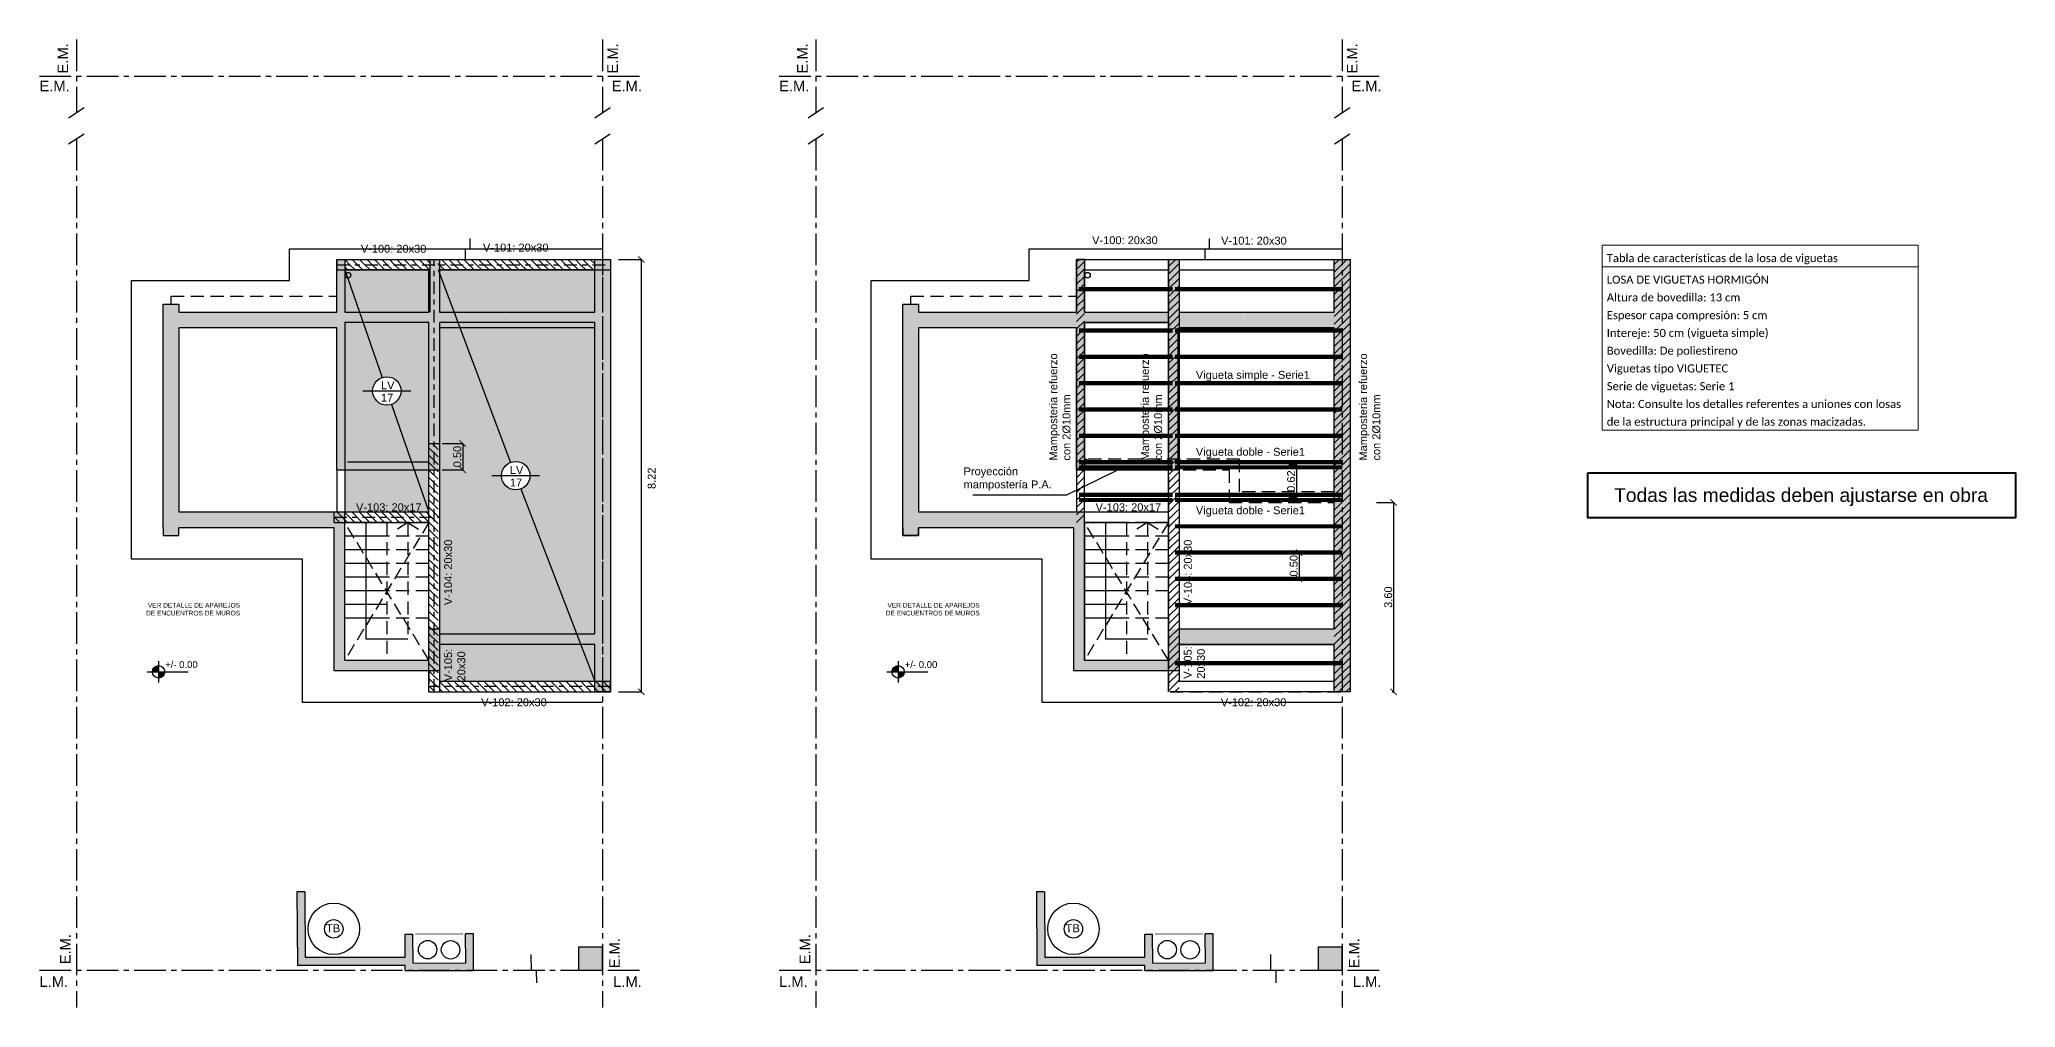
# Model space of a CAD drawing. Header units: millimetres. Extents: x 141 to 456, y -20 to 129.
# Drawn here: x 375 to 412.55, y 8.17 to 26.57 of the extents above; entities that cross this region are included whole.
import ezdxf
from ezdxf.enums import TextEntityAlignment as Align

# ---------------------------------------------------------------- set-up
doc = ezdxf.new("R2010")
doc.units = ezdxf.units.MM
doc.header["$LTSCALE"] = 0.1
doc.header["$MEASUREMENT"] = 0
doc.header["$PDMODE"] = 3
doc.header["$PDSIZE"] = 0.1
for name, pattern in [('ACAD_ISO02W100', [15, 12, -3]), ('ACAD_ISO04W100', [30, 24, -3, 0, -3]), ('ACAD_ISO10W100', [18, 12, -3, 0, -3]), ('DASHED2', [0.375, 0.25, -0.125]), ('RAYITAS', [0.375, 0.25, -0.125]), ('TRAZOS2', [0.375, 0.25, -0.125])]:
    doc.linetypes.add(name, pattern=pattern)
doc.layers.get('DEFPOINTS').update_dxf_attribs({"color": 1})
for name, color, linetype, lineweight in [('17.Sombras', 8, 'Continuous', 5), ('SOMBRA', 1, 'Continuous', 0), ('TAB_CAR_LOSA', 2, 'Continuous', 0)]:
    doc.layers.add(name, color=color, linetype=linetype, lineweight=lineweight)
for name, color, linetype in [('CONTORNO VIGA', 4, 'Continuous'), ('Cotas', 1, 'Continuous'), ('Cubierta', 7, 'Continuous'), ('EJE VIGA', 3, 'ACAD_ISO10W100'), ('EJES', 6, 'Continuous'), ('ELMER', 2, 'Continuous'), ('Equipamiento', 7, 'Continuous'), ('LOSA', 2, 'Continuous'), ('MURO', 2, 'Continuous'), ('Muros', 7, 'Continuous'), ('muros-pta', 4, 'Continuous'), ('Textos', 7, 'Continuous')]:
    doc.layers.add(name, color=color, linetype=linetype)
doc.styles.add('ARIAL', font='arial.ttf', dxfattribs={"height": 0.18})
doc.styles.add('Arial20', font='arial.ttf', dxfattribs={"height": 0.2})
doc.styles.add('CYPETXT', font='calibri.ttf', dxfattribs={"height": 0.2})
doc.styles.add('Diego', font='arial.ttf')
doc.styles.get("Standard").update_dxf_attribs({"font": 'arial.ttf'})
doc.dimstyles.new('COTA-1-100', dxfattribs={"dimtxt": 0.2, "dimasz": 0.12, "dimexe": 0.012, "dimexo": 0.15, "dimgap": 0.025, "dimtad": 1, "dimzin": 0, "dimdsep": 46, "dimtxsty": 'Arial20', "dimblk1": 'ARCHTICK', "dimblk2": 'ARCHTICK', "dimsah": 1, "dimcen": 0.09, "dimclrd": 256, "dimclre": 256, "dimclrt": 256, "dimazin": 0, "dimtfac": 1, "dimtofl": 0, "dimtmove": 2, "dimatfit": 3, "dimldrblk": 'ARCHTICK', "dimfxl": 1, "dimtolj": 1, "dimtzin": 0, "dimarcsym": 0})

# ---------------------------------------------------------------- blocks, each defined once
blk = doc.blocks.new('_ARCHTICK')
at = {"color": 0, "linetype": 'ByBlock', "const_width": 0.15}
blk.add_lwpolyline([(-0.5, -0.5), (0.5, 0.5)], dxfattribs=at)
blk = doc.blocks.new('*D178')
at = {"layer": 'Cotas', "lineweight": -2, "transparency": 16777216}
for p, q in [((386.001, 22.392), (386.449, 22.392)), ((386.437, 22.392), (386.437, 14.172)), ((386.001, 14.172), (386.449, 14.172))]:
    blk.add_line(p, q, dxfattribs=at)
at = {"layer": 'DEFPOINTS', "color": 0, "transparency": 16777216}
for p in [(385.851, 22.392), (385.851, 14.172), (386.437, 14.172)]:
    blk.add_point(p, dxfattribs=at)
at = {"layer": 'Cotas', "lineweight": -2, "transparency": 16777216, "xscale": 0.12, "yscale": 0.12, "zscale": 0.12}
for p, rotation in [((386.437, 22.392), 90), ((386.437, 14.172), 270)]:
    blk.add_blockref('_ARCHTICK', p, dxfattribs=dict(at, rotation=rotation))
at = {"layer": 'Cotas', "color": 2, "transparency": 16777216, "insert": (386.635, 18.232), "char_height": 0.15, "attachment_point": 5, "rotation": 90}
blk.add_mtext('\\A1;8.22', dxfattribs=at)
blk = doc.blocks.new('*D179')
at = {"layer": 'Cotas', "lineweight": -2, "transparency": 16777216}
for p, q in [((398.852, 16.819), (398.925, 16.819)), ((398.937, 16.819), (398.937, 16.319)), ((398.852, 16.319), (398.925, 16.319))]:
    blk.add_line(p, q, dxfattribs=at)
at = {"layer": 'DEFPOINTS', "color": 0, "transparency": 16777216}
for p in [(399.002, 16.819), (398.937, 16.319), (399.002, 16.319)]:
    blk.add_point(p, dxfattribs=at)
at = {"layer": 'Cotas', "lineweight": -2, "transparency": 16777216, "xscale": 0.12, "yscale": 0.12, "zscale": 0.12}
for p, rotation in [((398.937, 16.819), 90), ((398.937, 16.319), 270)]:
    blk.add_blockref('_ARCHTICK', p, dxfattribs=dict(at, rotation=rotation))
at = {"layer": 'Cotas', "color": 2, "transparency": 16777216, "insert": (398.835, 16.569), "char_height": 0.15, "attachment_point": 5, "rotation": 90}
blk.add_mtext('\\A1;0.50', dxfattribs=at)
blk = doc.blocks.new('*D180')
at = {"layer": 'Cotas', "lineweight": -2, "transparency": 16777216}
for p, q in [((398.742, 18.488), (398.875, 18.488)), ((398.887, 18.488), (398.887, 17.868)), ((398.742, 17.868), (398.875, 17.868))]:
    blk.add_line(p, q, dxfattribs=at)
at = {"layer": 'DEFPOINTS', "color": 0, "transparency": 16777216}
for p in [(398.892, 18.488), (398.887, 17.868), (398.892, 17.868)]:
    blk.add_point(p, dxfattribs=at)
at = {"layer": 'Cotas', "lineweight": -2, "transparency": 16777216, "xscale": 0.12, "yscale": 0.12, "zscale": 0.12}
for p, rotation in [((398.887, 18.488), 90), ((398.887, 17.868), 270)]:
    blk.add_blockref('_ARCHTICK', p, dxfattribs=dict(at, rotation=rotation))
at = {"layer": 'Cotas', "color": 2, "transparency": 16777216, "insert": (398.786, 18.178), "char_height": 0.15, "attachment_point": 5, "rotation": 90}
blk.add_mtext('\\A1;0.62', dxfattribs=at)
blk = doc.blocks.new('*D181')
at = {"layer": 'Cotas', "lineweight": -2, "transparency": 16777216}
for p, q in [((400.406, 17.772), (400.745, 17.772)), ((400.733, 17.772), (400.733, 14.172)), ((400.706, 14.172), (400.745, 14.172))]:
    blk.add_line(p, q, dxfattribs=at)
at = {"layer": 'DEFPOINTS', "color": 0, "transparency": 16777216}
for p in [(399.606, 17.772), (399.906, 14.172), (400.733, 14.172)]:
    blk.add_point(p, dxfattribs=at)
at = {"layer": 'Cotas', "lineweight": -2, "transparency": 16777216, "xscale": 0.12, "yscale": 0.12, "zscale": 0.12}
for p, rotation in [((400.733, 17.772), 90), ((400.733, 14.172), 270)]:
    blk.add_blockref('_ARCHTICK', p, dxfattribs=dict(at, rotation=rotation))
at = {"layer": 'Cotas', "color": 2, "transparency": 16777216, "insert": (400.632, 15.972), "char_height": 0.15, "attachment_point": 5, "rotation": 90}
blk.add_mtext('\\A1;3.60', dxfattribs=at)
blk = doc.blocks.new('Nivel Planta')
at = {"layer": 'Cubierta'}
h = blk.add_hatch(color=1, dxfattribs=at)
h.paths.add_polyline_path([(509.851, 209.413, 0.414214), (509.733, 209.295), (509.851, 209.295)])
h.paths.add_polyline_path([(509.969, 209.295), (509.851, 209.295), (509.851, 209.177, 0.414214)])
at = {"layer": 'Cotas', "color": 1}
for p, q in [((509.636, 209.295), (510.413, 209.295)), ((509.851, 209.499), (509.851, 209.09))]:
    blk.add_line(p, q, dxfattribs=at)
blk.add_circle((509.851, 209.295), 0.118, dxfattribs=at)
blk = doc.blocks.new('*D368')
at = {"layer": 'Cotas', "lineweight": -2, "transparency": 16777216}
for p, q in [((382.651, 18.895), (383.054, 18.895)), ((383.042, 18.895), (383.042, 18.392)), ((382.651, 18.392), (383.054, 18.392))]:
    blk.add_line(p, q, dxfattribs=at)
at = {"layer": 'DEFPOINTS', "color": 0, "transparency": 16777216}
for p in [(382.501, 18.895), (382.501, 18.392), (383.042, 18.392)]:
    blk.add_point(p, dxfattribs=at)
at = {"layer": 'Cotas', "lineweight": -2, "transparency": 16777216, "xscale": 0.12, "yscale": 0.12, "zscale": 0.12}
for p, rotation in [((383.042, 18.895), 90), ((383.042, 18.392), 270)]:
    blk.add_blockref('_ARCHTICK', p, dxfattribs=dict(at, rotation=rotation))
at = {"layer": 'Cotas', "color": 2, "transparency": 16777216, "insert": (382.94, 18.644), "char_height": 0.15, "attachment_point": 5, "rotation": 90}
blk.add_mtext('\\A1;0.50', dxfattribs=at)

msp = doc.modelspace()

# ---------------------------------------------------------------- hatches: boundary and pattern name
at = {"transparency": 33554636}
h = msp.add_hatch(dxfattribs=at)
h.set_pattern_fill('ANSI31', color=4, scale=0.8, angle=90)
h.paths.add_polyline_path([(382.4257, 22.3921), (380.8007, 22.3921), (380.8007, 22.2921), (382.4257, 22.2921)])
h = msp.add_hatch(dxfattribs=at)
h.set_pattern_fill('ANSI31', color=4, scale=0.8, angle=90)
h.paths.add_polyline_path([(382.4257, 22.2921), (380.8007, 22.2921), (380.8007, 22.1921), (382.4257, 22.1921)])
h = msp.add_hatch(dxfattribs=at)
h.set_pattern_fill('ANSI31', color=4, scale=0.8, angle=90)
h.paths.add_polyline_path([(385.5507, 22.3921), (382.5757, 22.3921), (382.5757, 22.2921), (385.5507, 22.2921)])
h = msp.add_hatch(dxfattribs=at)
h.set_pattern_fill('ANSI31', color=4, scale=0.8, angle=90)
h.paths.add_polyline_path([(385.5507, 22.2921), (382.5757, 22.2921), (382.5757, 22.1921), (385.5507, 22.1921)])
at = {"transparency": 33554687}
h = msp.add_hatch(dxfattribs=at)
h.set_pattern_fill('ANSI31', color=3, scale=0.8)
h.paths.add_polyline_path([(394.856, 22.3921), (394.706, 22.3921), (394.706, 18.3921), (394.856, 18.3921)])
h = msp.add_hatch(dxfattribs=at)
h.set_pattern_fill('ANSI31', color=3, scale=0.8)
h.paths.add_polyline_path([(396.656, 22.3921), (396.456, 22.3921), (396.456, 17.5921), (396.656, 17.5921)])
h = msp.add_hatch(dxfattribs=at)
h.set_pattern_fill('ANSI31', color=3, scale=0.8)
h.paths.add_polyline_path([(399.756, 14.7155), (399.606, 14.7155), (399.606, 14.3721), (399.756, 14.3721)], flags=16)
h.paths.add_polyline_path([(399.756, 15.819), (399.606, 15.819), (399.606, 14.7155), (399.756, 14.7155)], flags=16)
h.paths.add_polyline_path([(399.906, 22.3921), (399.606, 22.3921), (399.606, 14.1721), (399.906, 14.1721)])
at = {"transparency": 33554636}
h = msp.add_hatch(dxfattribs=at)
h.set_pattern_fill('ANSI31', color=4, scale=0.8, angle=90)
h.paths.add_polyline_path([(382.5757, 18.8921), (382.4007, 18.8921), (382.4007, 14.1721), (382.5757, 14.1721)])
at = {"transparency": 33554687}
h = msp.add_hatch(dxfattribs=at)
h.set_pattern_fill('ANSI31', color=3, scale=0.8)
h.paths.add_polyline_path([(394.856, 18.3921), (394.706, 18.3921), (394.706, 18.0064), (394.856, 18.08)])
h = msp.add_hatch(dxfattribs=at)
h.set_pattern_fill('ANSI31', color=3, scale=0.8)
h.paths.add_polyline_path([(394.856, 18.08), (394.706, 18.0064), (394.706, 17.3909), (394.856, 17.3921)])
at = {"transparency": 33554636}
h = msp.add_hatch(dxfattribs=at)
h.set_pattern_fill('ANSI31', color=4, scale=0.8, angle=90)
h.paths.add_polyline_path([(380.8007, 17.5921), (380.6007, 17.5921), (380.6007, 17.4921), (380.8007, 17.4921)])
h = msp.add_hatch(dxfattribs=at)
h.set_pattern_fill('ANSI31', color=4, scale=0.8, angle=90)
h.paths.add_polyline_path([(380.8007, 17.4921), (380.6007, 17.4921), (380.6007, 17.3921), (380.8007, 17.3921)])
h = msp.add_hatch(dxfattribs=at)
h.set_pattern_fill('ANSI31', color=4, scale=0.8, angle=90)
h.paths.add_polyline_path([(382.4007, 17.5921), (380.8007, 17.5921), (380.8007, 17.3921), (382.4007, 17.3921)])
at = {"transparency": 33554687}
h = msp.add_hatch(dxfattribs=at)
h.set_pattern_fill('ANSI31', color=3, scale=0.8)
h.paths.add_polyline_path([(396.656, 17.5921), (396.456, 17.5921), (396.456, 14.1721), (396.656, 14.1721)])
at = {"transparency": 33554661}
h = msp.add_hatch(dxfattribs=at)
h.set_pattern_fill('ANSI31', color=3, scale=0.8)
h.paths.add_polyline_path([(399.756, 15.819), (399.606, 15.819), (399.606, 14.7155), (399.756, 14.7155)])
h.paths.add_polyline_path([(399.756, 14.7155), (399.606, 14.7155), (399.606, 14.3721), (399.756, 14.3721)])
at = {"transparency": 33554636}
h = msp.add_hatch(dxfattribs=at)
h.set_pattern_fill('ANSI31', color=4, scale=0.8, angle=90)
h.paths.add_polyline_path([(385.7007, 14.3721), (382.6007, 14.3721), (382.6007, 14.2721), (385.7007, 14.2721)])
h.paths.add_polyline_path([(383.174, 14.3721), (383.1845, 14.3591), (382.6247, 14.3591), (382.6143, 14.3721)], flags=16)
h = msp.add_hatch(dxfattribs=at)
h.set_pattern_fill('ANSI31', color=4, scale=0.8, angle=90)
h.paths.add_polyline_path([(385.7007, 14.2721), (382.6007, 14.2721), (382.6007, 14.1721), (385.7007, 14.1721)])
h = msp.add_hatch(dxfattribs=at)
h.set_pattern_fill('ANSI31', color=4, scale=0.8, angle=90)
h.paths.add_polyline_path([(385.8507, 14.3721), (385.7007, 14.3721), (385.7007, 14.2721), (385.8507, 14.2721)])
h = msp.add_hatch(dxfattribs=at)
h.set_pattern_fill('ANSI31', color=4, scale=0.8, angle=90)
h.paths.add_polyline_path([(385.8507, 14.2721), (385.7007, 14.2721), (385.7007, 14.1721), (385.8507, 14.1721)])
at = {"layer": 'ELMER', "linetype": 'Continuous', "transparency": 33554559}
h = msp.add_hatch(color=10, dxfattribs=at)
h.dxf.hatch_style = 1
h.paths.add_polyline_path([(380.8507, 18.5921), (380.8007, 18.5921), (380.8007, 21.1921), (382.2007, 21.1921), (382.2007, 21.3921), (380.8007, 21.3921), (380.8007, 22.3921), (380.6507, 22.3921), (380.6507, 18.3921), (380.8507, 18.3921)])
h = msp.add_hatch(color=10, dxfattribs=at)
h.dxf.hatch_style = 1
h.paths.add_polyline_path([(382.605, 21.1922), (383.855, 21.1922), (383.8463, 21.3921), (382.6007, 21.3942), (382.6007, 22.39), (382.4007, 22.3921), (382.4007, 21.3921), (382.2006, 21.3921), (382.2007, 21.1921), (382.4007, 21.1921), (382.4007, 18.5421), (380.8507, 18.5421), (380.8507, 18.3921), (382.5963, 18.3921)])
h = msp.add_hatch(color=10, dxfattribs=at)
h.dxf.hatch_style = 1
h.paths.add_polyline_path([(385.7007, 22.3921), (385.5507, 22.3921), (385.5507, 14.1721), (385.7007, 14.1721)])
h = msp.add_hatch(color=10, dxfattribs=at)
h.dxf.hatch_style = 1
h.paths.add_polyline_path([(385.8507, 22.3921), (385.7007, 22.3921), (385.7007, 14.1721), (385.8507, 14.1721)])
h = msp.add_hatch(color=10, dxfattribs=at)
h.dxf.hatch_style = 1
h.paths.add_polyline_path([(394.906, 18.5921), (394.856, 18.5921), (394.856, 21.1921), (396.256, 21.1921), (396.256, 21.3921), (394.856, 21.3921), (394.856, 22.3921), (394.706, 22.3921), (394.706, 18.3921), (394.906, 18.3921)])
h = msp.add_hatch(color=10, dxfattribs=at)
h.dxf.hatch_style = 1
h.paths.add_polyline_path([(396.6603, 21.0921), (397.9103, 21.0921), (397.9016, 21.3921), (396.656, 21.3921), (396.656, 22.3921), (396.456, 22.3921), (396.456, 21.3921), (396.2562, 21.3898), (396.256, 21.1921), (396.456, 21.1921), (396.456, 18.5421), (394.906, 18.5421), (394.906, 18.3921), (396.6516, 18.3921)])
h = msp.add_hatch(color=10, dxfattribs=at)
h.dxf.hatch_style = 1
h.paths.add_polyline_path([(399.756, 22.3921), (399.606, 22.3921), (399.606, 14.1721), (399.756, 14.1721)])
h = msp.add_hatch(color=10, dxfattribs=at)
h.dxf.hatch_style = 1
h.paths.add_polyline_path([(399.906, 22.3921), (399.756, 22.3921), (399.756, 14.1721), (399.906, 14.1721)])
h = msp.add_hatch(color=10, dxfattribs=at)
h.dxf.hatch_style = 1
edge = h.paths.add_edge_path()
edge.add_line((377.6507, 21.0921), (380.6507, 21.0921))
edge.add_line((380.6507, 21.0921), (380.6507, 21.3921))
edge.add_line((380.6507, 21.3921), (377.6507, 21.3921))
edge.add_line((377.6507, 21.3921), (377.6507, 21.5421))
edge.add_line((377.6507, 21.5421), (377.3507, 21.5421))
edge.add_line((377.3507, 21.5421), (377.3507, 21.3921))
edge.add_line((377.3507, 21.3921), (377.3507, 18.9261))
edge.add_arc((377.5164, 17.4381), 1.4972, 84.85619, 96.35658, ccw=False)
edge.add_line((377.6507, 18.9293), (377.6507, 21.0921))
h = msp.add_hatch(color=10, dxfattribs=at)
h.dxf.hatch_style = 1
edge = h.paths.add_edge_path()
edge.add_line((391.706, 21.0921), (394.706, 21.0921))
edge.add_line((394.706, 21.0921), (394.706, 21.3921))
edge.add_line((394.706, 21.3921), (391.706, 21.3921))
edge.add_line((391.706, 21.3921), (391.706, 21.5421))
edge.add_line((391.706, 21.5421), (391.406, 21.5421))
edge.add_line((391.406, 21.5421), (391.406, 21.3921))
edge.add_line((391.406, 21.3921), (391.406, 18.9261))
edge.add_arc((391.5717, 17.4381), 1.4972, 84.85619, 96.35658, ccw=False)
edge.add_line((391.706, 18.9293), (391.706, 21.0921))
h = msp.add_hatch(color=10, dxfattribs=at)
h.dxf.hatch_style = 1
h.paths.add_polyline_path([(385.5507, 21.3921), (383.8507, 21.3921), (383.8507, 21.1951), (385.5507, 21.1951)])
h = msp.add_hatch(color=10, dxfattribs=at)
h.dxf.hatch_style = 1
h.paths.add_polyline_path([(399.606, 21.3921), (397.906, 21.3921), (397.906, 21.0921), (399.606, 21.0921)])
h = msp.add_hatch(color=10, dxfattribs=at)
h.dxf.hatch_style = 1
edge = h.paths.add_edge_path()
edge.add_arc((377.5164, 17.4381), 1.4972, 84.85619, 96.35658)
edge.add_line((377.3507, 18.9261), (377.3507, 17.2921))
edge.add_line((377.3507, 17.2921), (377.3507, 17.1421))
edge.add_line((377.3507, 17.1421), (377.6507, 17.1421))
edge.add_line((377.6507, 17.1421), (377.6507, 17.2921))
edge.add_line((377.6507, 17.2921), (379.0065, 17.2921))
edge.add_arc((377.5164, 17.4381), 1.4972, 354.40321, 360)
edge.add_arc((377.5164, 17.4381), 1.4972, 0, 5.90299)
edge.add_line((379.0057, 17.5921), (377.6507, 17.5921))
edge.add_line((377.6507, 17.5921), (377.6507, 18.9293))
h = msp.add_hatch(color=10, dxfattribs=at)
h.dxf.hatch_style = 1
edge = h.paths.add_edge_path()
edge.add_arc((391.5717, 17.4381), 1.4972, 84.85619, 96.35658)
edge.add_line((391.406, 18.9261), (391.406, 17.2921))
edge.add_line((391.406, 17.2921), (391.406, 17.1421))
edge.add_line((391.406, 17.1421), (391.706, 17.1421))
edge.add_line((391.706, 17.1421), (391.706, 17.2921))
edge.add_line((391.706, 17.2921), (393.0618, 17.2921))
edge.add_arc((391.5717, 17.4381), 1.4972, 354.40321, 360)
edge.add_arc((391.5717, 17.4381), 1.4972, 0, 5.90299)
edge.add_line((393.061, 17.5921), (391.706, 17.5921))
edge.add_line((391.706, 17.5921), (391.706, 18.9293))
h = msp.add_hatch(color=10, dxfattribs=at)
h.dxf.hatch_style = 1
edge = h.paths.add_edge_path()
edge.add_line((379.9007, 17.5921), (379.0057, 17.5921))
edge.add_arc((377.5164, 17.4381), 1.4972, 0, 5.90299, ccw=False)
edge.add_arc((377.5164, 17.4381), 1.4972, 354.40321, 360, ccw=False)
edge.add_line((379.0065, 17.2921), (379.9007, 17.2921))
edge.add_line((379.9007, 17.2921), (379.9007, 17.5921))
h = msp.add_hatch(color=10, dxfattribs=at)
h.dxf.hatch_style = 1
h.paths.add_polyline_path([(380.8007, 17.5921), (379.9007, 17.5921), (379.9007, 17.2921), (380.6007, 17.2921), (380.6007, 14.5721), (380.8007, 14.5721)])
h = msp.add_hatch(color=10, dxfattribs=at)
h.dxf.hatch_style = 1
edge = h.paths.add_edge_path()
edge.add_line((393.956, 17.5921), (393.061, 17.5921))
edge.add_arc((391.5717, 17.4381), 1.4972, 0, 5.90299, ccw=False)
edge.add_arc((391.5717, 17.4381), 1.4972, 354.40321, 360, ccw=False)
edge.add_line((393.0618, 17.2921), (393.956, 17.2921))
edge.add_line((393.956, 17.2921), (393.956, 17.5921))
h = msp.add_hatch(color=10, dxfattribs=at)
h.dxf.hatch_style = 1
h.paths.add_polyline_path([(394.856, 17.5921), (393.956, 17.5921), (393.956, 17.2921), (394.656, 17.2921), (394.656, 14.5721), (394.856, 14.5721)])
h = msp.add_hatch(color=10, dxfattribs=at)
h.dxf.hatch_style = 1
h.paths.add_polyline_path([(382.6007, 15.0721), (383.6018, 15.0721), (383.6018, 15.2721), (382.601, 15.2721), (382.6004, 15.3721), (382.4007, 15.3721), (382.4007, 14.7721), (380.8007, 14.7721), (380.8007, 14.5721), (382.6007, 14.5721)])
h = msp.add_hatch(color=10, dxfattribs=at)
h.dxf.hatch_style = 1
h.paths.add_polyline_path([(385.5507, 15.2721), (383.6018, 15.2721), (383.6018, 15.0721), (385.5507, 15.0721)])
h = msp.add_hatch(color=10, dxfattribs=at)
h.dxf.hatch_style = 1
h.paths.add_polyline_path([(396.656, 15.0721), (397.6571, 15.0721), (397.6571, 15.3721), (396.6562, 15.3721), (396.6557, 15.3721), (396.456, 15.3721), (396.456, 14.7721), (394.856, 14.7721), (394.856, 14.5721), (396.656, 14.5721)])
h = msp.add_hatch(color=10, dxfattribs=at)
h.dxf.hatch_style = 1
h.paths.add_polyline_path([(399.606, 15.3721), (397.6571, 15.3721), (397.6571, 15.0721), (399.606, 15.0721)])
h = msp.add_hatch(color=10, dxfattribs=at)
h.dxf.hatch_style = 1
h.paths.add_polyline_path([(382.0974, 9.5667), (381.9474, 9.566), (381.9495, 9.1221), (380.0495, 9.1221), (380.0436, 10.3721), (379.8936, 10.3721), (379.9002, 8.9721), (381.9502, 8.9721), (381.9507, 8.8721), (383.2507, 8.8721), (383.2474, 9.5721), (383.0974, 9.5714), (383.1, 9.0214), (382.1, 9.0167)])
h.paths.add_polyline_path([(385.7007, 9.3221), (385.2507, 9.3221), (385.2507, 8.8721), (385.7007, 8.8721)])
h = msp.add_hatch(color=10, dxfattribs=at)
h.dxf.hatch_style = 1
h.paths.add_polyline_path([(396.1527, 9.5667), (396.0027, 9.566), (396.0048, 9.1221), (394.1048, 9.1221), (394.0989, 10.3721), (393.9489, 10.3721), (393.9555, 8.9721), (396.0055, 8.9721), (396.006, 8.8721), (397.306, 8.8721), (397.3027, 9.5721), (397.1527, 9.5714), (397.1553, 9.0214), (396.1553, 9.0167)])
h.paths.add_polyline_path([(399.756, 9.3221), (399.306, 9.3221), (399.306, 8.8721), (399.756, 8.8721)])
at = {"layer": 'SOMBRA', "true_color": 0xc7c8ca}
h = msp.add_hatch(color=9, dxfattribs=at)
h.dxf.hatch_style = 1
h.paths.add_polyline_path([(382.4021, 22.1921), (380.8007, 22.1921), (380.8007, 21.3921), (382.4021, 21.3921)])
h.paths.add_polyline_path([(382.4007, 21.1921), (380.8007, 21.1921), (380.8007, 17.5921), (382.4007, 17.5921)])
edge = h.paths.add_edge_path(flags=16)
edge.add_arc((381.6007, 19.8921), 0.27, 0, 360)
h.paths.add_polyline_path([(385.5507, 22.1921), (382.6007, 22.1921), (382.6007, 21.3921), (385.5507, 21.3921)])
h.paths.add_polyline_path([(385.5507, 21.1921), (382.6007, 21.1921), (382.6007, 15.2721), (385.5507, 15.2721)])
edge = h.paths.add_edge_path(flags=16)
edge.add_arc((384.0507, 18.2821), 0.27, 0, 360)
h.paths.add_polyline_path([(385.5507, 15.0721), (382.6007, 15.0721), (382.6007, 14.3721), (385.5507, 14.3721)])

# ---------------------------------------------------------------- linework, layer by layer
msp.add_line((394.706, 21.0921), (391.706, 21.0921))
at = {"color": 5, "transparency": 33554559}
for p, q in [((380.6507, 18.3921), (380.6507, 17.5921)), ((380.8007, 18.3921), (380.8007, 17.5921))]:
    msp.add_line(p, q, dxfattribs=at)
at = {"color": 2, "linetype": 'RAYITAS', "ltscale": 10, "transparency": 33554559}
for p, q in [((381.6007, 17.3921), (381.6007, 14.7721)), ((382.4061, 17.3921), (381.6007, 17.3921)), ((382.0007, 17.3921), (381.8007, 17.2671)), ((382.0007, 17.3921), (382.0007, 15.1721)), ((382.0007, 17.3921), (382.2007, 17.2671)), ((382.4007, 15.3721), (382.4007, 17.3921)), ((395.656, 17.3921), (395.656, 14.7721)), ((396.456, 17.3921), (395.656, 17.3921)), ((396.056, 17.3921), (395.856, 17.2671)), ((396.056, 17.3921), (396.056, 15.1721)), ((396.056, 17.3921), (396.256, 17.2671)), ((382.4007, 17.1321), (381.6007, 17.1321)), ((396.456, 17.1321), (395.656, 17.1321)), ((382.4007, 16.8721), (381.6007, 16.8721)), ((382.4007, 16.6121), (381.6007, 16.6121)), ((396.456, 16.8721), (395.656, 16.8721)), ((396.456, 16.6121), (395.656, 16.6121)), ((382.4007, 16.3521), (381.6007, 16.3521)), ((396.456, 16.3521), (395.656, 16.3521)), ((382.4007, 16.0921), (381.6007, 16.0921)), ((396.456, 16.0921), (395.656, 16.0921)), ((382.4007, 15.5721), (381.6007, 15.5721)), ((396.456, 15.5721), (395.656, 15.5721))]:
    msp.add_line(p, q, dxfattribs=at)
at = {"color": 1, "linetype": 'Continuous'}
for points in [[(375.5544, 25.0864), (375.8469, 25.2767)], [(385.5544, 25.0864), (385.8469, 25.2767)], [(389.6097, 25.0864), (389.9022, 25.2767)], [(399.6097, 25.0864), (399.9022, 25.2767)], [(375.5544, 24.5896), (375.8469, 24.7799)], [(385.5544, 24.5896), (385.8469, 24.7799)], [(389.6097, 24.5896), (389.9022, 24.7799)], [(399.6097, 24.5896), (399.9022, 24.7799)]]:
    msp.add_lwpolyline(points, dxfattribs=at)
for points in [[(382.4021, 22.1921), (380.8007, 22.1921), (380.8007, 21.3921), (382.4021, 21.3921)], [(382.4021, 22.1921), (380.8007, 22.1921), (380.8007, 21.3921), (382.4021, 21.3921)], [(385.5507, 22.1921), (382.6007, 22.1921), (382.6007, 21.3921), (385.5507, 21.3921)], [(385.5507, 22.1921), (382.6007, 22.1921), (382.6007, 21.3921), (385.5507, 21.3921)], [(382.4007, 21.1921), (380.8007, 21.1921), (380.8007, 17.5921), (382.4007, 17.5921)], [(382.4007, 21.1921), (380.8007, 21.1921), (380.8007, 17.5921), (382.4007, 17.5921)], [(382.4007, 21.1921), (380.8007, 21.1921), (380.8007, 17.5921), (382.4007, 17.5921)], [(385.5507, 21.1921), (382.6007, 21.1921), (382.6007, 15.2721), (385.5507, 15.2721)], [(385.5507, 21.1921), (382.6007, 21.1921), (382.6007, 15.2721), (385.5507, 15.2721)], [(385.5507, 21.1921), (382.6007, 21.1921), (382.6007, 15.2721), (385.5507, 15.2721)], [(385.5507, 15.0721), (382.6007, 15.0721), (382.6007, 14.3721), (385.5507, 14.3721)], [(385.5507, 15.0721), (382.6007, 15.0721), (382.6007, 14.3721), (385.5507, 14.3721)], [(385.5507, 15.0721), (382.6007, 15.0721), (382.6007, 14.3721), (385.5507, 14.3721)], [(385.5507, 15.0721), (382.6007, 15.0721), (382.6007, 14.3721), (385.5507, 14.3721)]]:
    msp.add_lwpolyline(points, close=True)
at = {"color": 1, "linetype": 'DASHED2', "ltscale": 10}
msp.add_lwpolyline([(394.856, 18.3921), (397.606, 18.3921), (397.606, 17.7721), (399.597, 17.7721), (399.606, 17.7721), (399.606, 17.9721), (397.806, 17.9721), (397.806, 18.5921), (394.856, 18.5929), (394.856, 18.3921)], dxfattribs=at)
for centre in [(381.6007, 19.8921), (381.6007, 19.8921), (381.6007, 19.8921), (381.6007, 19.8921), (384.0507, 18.2821), (384.0507, 18.2821), (384.0507, 18.2821), (384.0507, 18.2821)]:
    msp.add_circle(centre, 0.27)
at = {"layer": '17.Sombras', "color": 8, "true_color": 0x7d7d7d}
for p, q in [((383.0474, 9.5712), (382.1474, 9.567)), ((397.1027, 9.5712), (396.2027, 9.567))]:
    msp.add_line(p, q, dxfattribs=at)
at = {"layer": 'CONTORNO VIGA'}
for p, q in [((380.6507, 22.3921), (385.8507, 22.3921)), ((380.6507, 22.1921), (380.6507, 22.3921)), ((380.6507, 22.3921), (380.6507, 22.1921)), ((380.6507, 22.1921), (382.4257, 22.1921)), ((382.5757, 22.1921), (385.8507, 22.1921)), ((385.8507, 22.3921), (385.8507, 22.1921)), ((394.706, 22.3921), (399.906, 22.3921)), ((394.706, 22.3921), (394.706, 21.3921)), ((394.856, 22.3921), (394.706, 22.3921)), ((394.856, 22.1921), (396.456, 22.1921)), ((394.856, 21.3921), (394.856, 22.1921)), ((396.656, 22.3921), (396.656, 14.3721)), ((396.656, 22.1921), (399.606, 22.1921)), ((399.606, 21.3921), (399.606, 22.1921)), ((399.906, 22.3921), (399.906, 14.1721)), ((391.406, 17.1421), (391.406, 21.5421)), ((391.406, 21.5421), (391.706, 21.5421)), ((391.706, 21.5421), (391.706, 21.3921)), ((391.706, 21.3921), (394.706, 21.3921)), ((391.706, 21.0921), (391.706, 17.5921)), ((394.706, 21.0921), (394.706, 17.5921)), ((394.856, 21.3921), (396.456, 21.3921)), ((394.856, 17.5921), (394.856, 21.1921)), ((394.856, 21.1921), (396.456, 21.1921)), ((396.656, 21.3921), (399.606, 21.3921)), ((399.606, 21.0921), (396.656, 21.0921)), ((399.606, 15.3721), (399.606, 21.0921)), ((382.4007, 18.8953), (382.6007, 18.8953)), ((382.6007, 18.8953), (382.6007, 14.1721)), ((380.6007, 17.3921), (380.6007, 17.5921)), ((380.6007, 17.5921), (382.4007, 17.5921)), ((380.6007, 17.3921), (382.4007, 17.3921)), ((391.706, 17.5921), (394.706, 17.5921)), ((394.656, 17.2921), (391.706, 17.2921)), ((391.706, 17.2921), (391.706, 17.1421)), ((394.656, 17.5921), (396.456, 17.5921)), ((394.656, 14.5721), (394.656, 17.2921)), ((394.856, 17.3921), (396.456, 17.3921)), ((394.856, 17.3921), (394.856, 14.7721)), ((391.706, 17.1421), (391.406, 17.1421)), ((396.656, 15.3721), (399.606, 15.3721)), ((396.656, 15.0721), (399.606, 15.0721)), ((399.606, 14.3721), (399.606, 15.0813)), ((394.856, 14.7721), (396.481, 14.7721)), ((382.6007, 14.3721), (385.8507, 14.3721)), ((385.8507, 14.1721), (385.8507, 14.3721)), ((396.481, 14.5721), (394.656, 14.5721)), ((396.631, 14.3721), (399.606, 14.3721)), ((382.4007, 14.1721), (385.8507, 14.1721)), ((399.906, 14.1721), (396.481, 14.1721))]:
    msp.add_line(p, q, dxfattribs=at)
for points in [[(396.456, 14.1721), (396.456, 22.3921)], [(382.4007, 14.1721), (382.4007, 18.8953)]]:
    msp.add_lwpolyline(points, dxfattribs=at)
at = {"layer": 'Cotas', "linetype": 'TRAZOS2', "ltscale": 10, "transparency": 33554559}
for p, q in [((380.6507, 22.3921), (385.7007, 22.3921)), ((394.706, 22.3921), (399.756, 22.3921))]:
    msp.add_line(p, q, dxfattribs=at)
at = {"layer": 'Cotas', "linetype": 'ACAD_ISO02W100', "ltscale": 0.2}
for p, q in [((382.4007, 14.7721), (380.8007, 17.3921)), ((382.4007, 17.3921), (380.8007, 14.7721)), ((396.456, 14.7721), (394.856, 17.3921)), ((396.456, 17.3921), (394.856, 14.7721))]:
    msp.add_line(p, q, dxfattribs=at)
at = {"layer": 'Cotas', "linetype": 'TRAZOS2', "ltscale": 10, "transparency": 33554559}
for points in [[(396.456, 22.3921), (396.456, 14.1721)], [(377.5007, 21.5421), (377.5007, 21.6921), (380.6507, 21.6921)], [(391.556, 21.5421), (391.556, 21.6921), (394.706, 21.6921)], [(382.4007, 14.5721), (382.4007, 14.1721), (385.7007, 14.1721)], [(396.481, 14.1721), (399.756, 14.1721)]]:
    msp.add_lwpolyline(points, dxfattribs=at)
at = {"layer": 'Cotas'}
msp.add_lwpolyline([(392.7357, 17.9158), (394.5215, 17.9158), (395.4917, 18.3921)], dxfattribs=at)
at = {"layer": 'Cotas', "ltscale": 0.5}
for centre in [(382.3756, 9.2713), (382.8113, 9.2684), (396.4309, 9.2713), (396.8666, 9.2684)]:
    msp.add_circle(centre, 0.175, dxfattribs=at)
at = {"layer": 'EJE VIGA', "ltscale": 0.2}
for p, q in [((380.6507, 22.2921), (385.8507, 22.2921)), ((382.5007, 14.1721), (382.5007, 22.3921)), ((385.7007, 22.3921), (385.7007, 14.1721)), ((380.6007, 17.4921), (382.6007, 17.4921)), ((385.8507, 14.2721), (382.4257, 14.2721))]:
    msp.add_line(p, q, dxfattribs=at)
at = {"layer": 'EJES', "linetype": 'ACAD_ISO04W100', "ltscale": 0.25}
for p, q in [((375.7007, 26.5721), (375.7007, 25.1815)), ((385.7007, 26.5721), (385.7007, 25.1815)), ((389.756, 26.5721), (389.756, 25.1815)), ((399.756, 26.5721), (399.756, 25.1815)), ((386.4007, 25.8721), (375.0007, 25.8721)), ((400.456, 25.8721), (389.056, 25.8721)), ((375.7007, 24.6847), (375.7007, 8.1721)), ((385.7007, 24.6847), (385.7007, 8.1721)), ((389.756, 24.6847), (389.756, 8.1721)), ((399.756, 24.6847), (399.756, 8.1721)), ((386.4007, 8.8721), (375.0007, 8.8721)), ((400.456, 8.8721), (389.056, 8.8721))]:
    msp.add_line(p, q, dxfattribs=at)
at = {"layer": 'Equipamiento', "color": 2, "transparency": 33554559}
for p, q in [((379.7507, 22.5921), (385.7007, 22.5921)), ((379.7507, 21.9921), (379.7507, 22.5921)), ((383.0912, 22.5921), (383.0912, 22.3921)), ((383.0912, 22.5921), (383.1757, 22.5921)), ((383.1757, 22.7921), (383.1757, 22.5921)), ((385.7007, 22.5921), (385.7007, 22.3921)), ((393.806, 22.5921), (399.756, 22.5921)), ((393.806, 21.9921), (393.806, 22.5921)), ((397.1465, 22.5921), (397.1465, 22.3921)), ((397.1465, 22.5921), (397.231, 22.5921)), ((397.231, 22.7921), (397.231, 22.5921)), ((399.756, 22.5921), (399.756, 22.3921)), ((376.7507, 16.6921), (376.7507, 21.9921)), ((376.7507, 21.9921), (379.7507, 21.9921)), ((390.806, 16.6921), (390.806, 21.9921)), ((390.806, 21.9921), (393.806, 21.9921)), ((381.6007, 17.3921), (380.8007, 17.3921)), ((381.2007, 17.3921), (381.2007, 15.1721)), ((395.656, 17.3921), (394.856, 17.3921)), ((395.256, 17.3921), (395.256, 15.1721)), ((381.6007, 17.1321), (380.8007, 17.1321)), ((395.656, 17.1321), (394.856, 17.1321)), ((380.0007, 16.6921), (376.7507, 16.6921)), ((380.0007, 13.9721), (380.0007, 16.6921)), ((381.6007, 16.8721), (380.8007, 16.8721)), ((381.6007, 16.6121), (380.8007, 16.6121)), ((394.056, 16.6921), (390.806, 16.6921)), ((394.056, 13.9721), (394.056, 16.6921)), ((395.656, 16.8721), (394.856, 16.8721)), ((395.656, 16.6121), (394.856, 16.6121)), ((381.6007, 16.3521), (380.8007, 16.3521)), ((395.656, 16.3521), (394.856, 16.3521)), ((381.6007, 16.0921), (380.8007, 16.0921)), ((381.6007, 15.8321), (380.8007, 15.8321)), ((395.656, 16.0921), (394.856, 16.0921)), ((395.656, 15.8321), (394.856, 15.8321)), ((381.6007, 15.5721), (380.8007, 15.5721)), ((395.656, 15.5721), (394.856, 15.5721)), ((382.0007, 15.1721), (381.2007, 15.1721)), ((396.056, 15.1721), (395.256, 15.1721)), ((385.7007, 13.9721), (380.0007, 13.9721)), ((399.756, 13.9721), (394.056, 13.9721))]:
    msp.add_line(p, q, dxfattribs=at)
at = {"layer": 'LOSA'}
for p, q in [((380.8007, 22.1921), (381.512, 20.1471)), ((382.5757, 22.1921), (383.954, 18.5342)), ((381.1475, 19.8921), (382.0538, 19.8921)), ((381.6894, 19.6371), (382.4007, 17.5921)), ((383.5975, 18.2821), (384.5038, 18.2821)), ((384.1474, 18.03), (385.5507, 14.3721))]:
    msp.add_line(p, q, dxfattribs=at)
at = {"layer": 'LOSA', "color": 116, "true_color": 0x136734, "transparency": 33554559, "const_width": 0.08}
for points in [[(396.5322, 21.8274), (394.756, 21.8274)], [(396.5807, 21.8274), (399.756, 21.8274)], [(396.5322, 21.039), (394.756, 21.039)], [(396.5807, 21.039), (399.756, 21.039)], [(396.5322, 20.539), (394.756, 20.539)], [(396.5807, 20.539), (399.756, 20.539)], [(396.5322, 20.039), (394.756, 20.039)], [(396.5807, 20.039), (399.756, 20.039)], [(396.5322, 19.539), (394.756, 19.539)], [(396.5807, 19.539), (399.756, 19.539)], [(396.5322, 19.039), (394.756, 19.039)], [(396.5807, 19.039), (399.756, 19.039)], [(396.5322, 18.539), (394.756, 18.539)], [(396.5322, 18.439), (394.756, 18.439)], [(396.5807, 18.539), (399.756, 18.539)], [(396.5807, 18.439), (399.756, 18.439)], [(396.5322, 17.919), (394.756, 17.919)], [(396.5322, 17.819), (394.756, 17.819)], [(396.5781, 17.919), (399.756, 17.919)], [(396.5781, 17.819), (399.756, 17.819)], [(396.5781, 17.319), (399.756, 17.319)], [(396.5781, 16.819), (399.756, 16.819)], [(396.5781, 16.319), (399.756, 16.319)], [(396.5781, 15.819), (399.756, 15.819)], [(396.5781, 14.7155), (399.756, 14.7155)]]:
    msp.add_lwpolyline(points, dxfattribs=at)
at = {"layer": 'LOSA', "color": 2}
for centre in [(381.6007, 19.8921), (384.0507, 18.2821)]:
    msp.add_circle(centre, 0.27, dxfattribs=at)
at = {"layer": 'MURO'}
for points in [[(384.4486, 8.6425), (384.4475, 8.8777), (384.3475, 8.8772), (384.346, 9.1786)], [(398.5039, 8.6425), (398.5028, 8.8777), (398.4028, 8.8772), (398.4013, 9.1786)]]:
    msp.add_lwpolyline(points, dxfattribs=at)
at = {"layer": 'Muros', "color": 5, "transparency": 33554559}
for p, q in [((380.6507, 22.3921), (380.8007, 22.3921)), ((380.6507, 21.3921), (380.6507, 22.3921)), ((380.8007, 22.3921), (380.8007, 21.3921)), ((382.4007, 22.3921), (382.6007, 22.3921)), ((382.4257, 21.3921), (382.4257, 22.3921)), ((382.6007, 22.3921), (382.6007, 21.3921)), ((394.706, 22.3921), (394.856, 22.3921)), ((394.706, 21.3921), (394.706, 22.3921)), ((394.856, 22.3921), (394.856, 21.3921)), ((396.456, 22.3921), (396.656, 22.3921)), ((396.656, 22.3921), (396.656, 21.3921)), ((377.3507, 21.3921), (377.3507, 21.5421)), ((377.3507, 21.5421), (377.6507, 21.5421)), ((377.6507, 21.5421), (377.6507, 21.3921)), ((391.406, 21.3921), (391.406, 21.5421)), ((391.406, 21.5421), (391.706, 21.5421)), ((391.706, 21.5421), (391.706, 21.3921)), ((377.6507, 21.3921), (380.6507, 21.3921)), ((380.6507, 21.0921), (377.6507, 21.0921)), ((377.6507, 21.0921), (377.6507, 17.5921)), ((380.6507, 18.3921), (380.6507, 21.0921)), ((380.8007, 21.3921), (382.4007, 21.3921)), ((382.4007, 21.1921), (380.8007, 21.1921)), ((380.8007, 21.1921), (380.8007, 18.5921)), ((382.4007, 18.5421), (382.4007, 21.1921)), ((382.6007, 21.3921), (385.5507, 21.3921)), ((385.5507, 21.0921), (382.6007, 21.0921)), ((382.6007, 21.0921), (382.6007, 18.3921)), ((391.706, 21.3921), (394.706, 21.3921)), ((394.706, 21.0921), (391.706, 21.0921)), ((391.706, 21.0921), (391.706, 17.5921)), ((394.706, 18.3921), (394.706, 21.0921)), ((394.856, 21.3921), (396.456, 21.3921)), ((396.456, 21.1921), (394.856, 21.1921)), ((394.856, 21.1921), (394.856, 18.5921)), ((396.456, 18.5421), (396.456, 21.1921)), ((396.631, 21.0921), (396.631, 18.3921)), ((396.656, 21.3921), (399.606, 21.3921)), ((399.606, 21.0921), (396.656, 21.0921)), ((380.8507, 18.5421), (382.4007, 18.5421)), ((394.856, 18.5921), (394.906, 18.5921)), ((394.906, 18.5921), (394.906, 18.5421)), ((394.906, 18.5421), (396.456, 18.5421)), ((380.6507, 18.3921), (382.6007, 18.3921)), ((394.706, 18.3921), (396.656, 18.3921)), ((377.3507, 17.2921), (377.3507, 17.1421)), ((377.6507, 17.5921), (380.8007, 17.5921)), ((377.6507, 17.1421), (377.6507, 17.2921)), ((380.6007, 17.2921), (379.9007, 17.2921)), ((380.6007, 14.5721), (380.6007, 17.2921)), ((380.8007, 14.7721), (380.8007, 17.5921)), ((391.406, 17.2921), (391.406, 17.1421)), ((391.706, 17.5921), (394.856, 17.5921)), ((391.706, 17.1421), (391.706, 17.2921)), ((394.656, 17.2921), (393.956, 17.2921)), ((394.656, 14.5721), (394.656, 17.2921)), ((394.856, 14.7721), (394.856, 17.5921)), ((377.3507, 17.1421), (377.6507, 17.1421)), ((391.406, 17.1421), (391.706, 17.1421)), ((382.4007, 14.7721), (382.4007, 15.3721)), ((382.6007, 15.2721), (385.5507, 15.2721)), ((382.6007, 15.0721), (382.6007, 14.5721)), ((385.5507, 15.0721), (382.6007, 15.0721)), ((396.456, 14.7721), (396.456, 15.3721)), ((396.656, 15.3721), (399.606, 15.3721)), ((396.656, 15.0721), (396.656, 14.5721)), ((399.606, 15.0721), (396.656, 15.0721)), ((380.8007, 14.7721), (382.4007, 14.7721)), ((394.856, 14.7721), (396.456, 14.7721)), ((380.8007, 14.5721), (380.6007, 14.5721)), ((382.6007, 14.5721), (380.8007, 14.5721)), ((394.856, 14.5721), (394.656, 14.5721)), ((396.656, 14.5721), (394.856, 14.5721))]:
    msp.add_line(p, q, dxfattribs=at)
at = {"layer": 'Muros', "color": 5}
for p, q in [((394.706, 17.5921), (394.856, 17.5921)), ((379.8936, 10.3721), (379.9002, 8.9721)), ((380.0436, 10.3721), (379.8936, 10.3721)), ((380.0436, 10.3721), (380.0495, 9.1221)), ((393.9489, 10.3721), (393.9555, 8.9721)), ((394.0989, 10.3721), (393.9489, 10.3721)), ((394.0989, 10.3721), (394.1048, 9.1221)), ((381.9474, 9.566), (382.0974, 9.5667)), ((381.9495, 9.1221), (381.9474, 9.566)), ((382.1, 9.0167), (382.0974, 9.5667)), ((383.2474, 9.5721), (383.0974, 9.5714)), ((383.1, 9.0214), (383.0974, 9.5714)), ((383.2507, 8.8721), (383.2474, 9.5721)), ((396.0027, 9.566), (396.1527, 9.5667)), ((396.0048, 9.1221), (396.0027, 9.566)), ((396.1553, 9.0167), (396.1527, 9.5667)), ((397.3027, 9.5721), (397.1527, 9.5714)), ((397.1553, 9.0214), (397.1527, 9.5714)), ((397.306, 8.8721), (397.3027, 9.5721)), ((381.9495, 9.1221), (380.0495, 9.1221)), ((382.1, 9.0167), (383.1, 9.0214)), ((385.2507, 9.3221), (385.7007, 9.3221)), ((385.2507, 8.8721), (385.2507, 9.3221)), ((385.7007, 8.8721), (385.7007, 9.3221)), ((396.0048, 9.1221), (394.1048, 9.1221)), ((396.1553, 9.0167), (397.1553, 9.0214)), ((399.306, 9.3221), (399.756, 9.3221)), ((399.306, 8.8721), (399.306, 9.3221)), ((399.756, 8.8721), (399.756, 9.3221)), ((381.9502, 8.9721), (379.9002, 8.9721)), ((381.9507, 8.8721), (381.9502, 8.9721)), ((381.9507, 8.8721), (383.2507, 8.8721)), ((385.7007, 8.8721), (385.2507, 8.8721)), ((396.0055, 8.9721), (393.9555, 8.9721)), ((396.006, 8.8721), (396.0055, 8.9721)), ((396.006, 8.8721), (397.306, 8.8721)), ((399.756, 8.8721), (399.306, 8.8721))]:
    msp.add_line(p, q, dxfattribs=at)
at = {"layer": 'Muros', "color": 5, "transparency": 33554559}
for points in [[(385.5507, 22.3921), (385.8507, 22.3921), (385.8507, 14.1721), (385.5507, 14.1721), (385.5507, 15.0721)], [(385.5507, 21.3921), (385.5507, 22.3921)], [(399.606, 22.3921), (399.906, 22.3921), (399.906, 14.1721), (399.606, 14.1721), (399.606, 15.0721)], [(399.606, 21.3921), (399.606, 22.3921)], [(377.3507, 17.2921), (377.3507, 21.3921)], [(385.5507, 15.3721), (385.5507, 21.0921)], [(391.406, 17.2921), (391.406, 21.3921)], [(399.606, 15.3721), (399.606, 21.0921)], [(379.9007, 17.2921), (377.6507, 17.2921)], [(382.4007, 15.3721), (382.4007, 17.3921), (382.4061, 17.3921)], [(393.956, 17.2921), (391.706, 17.2921)], [(382.4007, 15.3721), (382.6007, 15.3721), (382.6007, 15.3721)]]:
    msp.add_lwpolyline(points, dxfattribs=at)
at = {"layer": 'Muros', "color": 1, "transparency": 33554559}
for centre in [(380.8617, 22.0922), (394.917, 22.0922)]:
    msp.add_circle(centre, 0.0525, dxfattribs=at)
at = {"layer": 'Muros', "color": 3}
for centre in [(380.593, 9.6666), (394.6483, 9.6666)]:
    msp.add_circle(centre, 0.4892, dxfattribs=at)
at = {"layer": 'Muros', "color": 1}
for centre in [(380.593, 9.6666), (394.6483, 9.6666)]:
    msp.add_circle(centre, 0.1755, dxfattribs=at)
at = {"layer": 'muros-pta', "linetype": 'Continuous'}
for p, q in [((383.2507, 8.8721), (383.2493, 9.1721)), ((397.306, 8.8721), (397.3046, 9.1721))]:
    msp.add_line(p, q, dxfattribs=at)
at = {"layer": 'TAB_CAR_LOSA', "lineweight": 9}
for p, q in [((404.6946, 22.6606), (410.7046, 22.6606)), ((404.6946, 22.6606), (404.6946, 19.1481)), ((410.7046, 22.6606), (410.7046, 19.1481)), ((404.6946, 22.2506), (410.7046, 22.2506)), ((404.6946, 19.1481), (410.7046, 19.1481))]:
    msp.add_line(p, q, dxfattribs=at)
at = {"layer": 'Textos', "lineweight": 40}
msp.add_lwpolyline([(404.4252, 18.3353), (412.5509, 18.3353), (412.5509, 17.4768), (404.4252, 17.4768)], close=True, dxfattribs=at)

# ---------------------------------------------------------------- block references
at = {"layer": 'Cubierta', "color": 1, "transparency": 33554559}
for p in [(-132.5875, -194.7432), (-118.5322, -194.7432)]:
    msp.add_blockref('Nivel Planta', p, dxfattribs=at)

# ---------------------------------------------------------------- texts
at = {"layer": 'Cubierta', "color": 1, "transparency": 33554559, "char_height": 0.26, "width": 1.302589, "attachment_point": 1}
for insert in [(377.387, 14.7561), (391.4423, 14.7561)]:
    msp.add_mtext('{\\H0.5x;+/- 0.00}', dxfattribs=dict(at, insert=insert))
at = {"layer": 'TAB_CAR_LOSA', "style": 'CYPETXT'}
for s, p in [('Tabla de características de la losa de viguetas', (404.7846, 22.4939)), ('LOSA DE VIGUETAS HORMIGÓN', (404.7846, 22.0839)), ('Altura de bovedilla: 13 cm', (404.7846, 21.7464)), ('Espesor capa compresión: 5 cm', (404.7846, 21.4089)), ('Intereje: 50 cm (vigueta simple)', (404.7846, 21.0714)), ('Bovedilla: De poliestireno', (404.7846, 20.7339)), ('Viguetas tipo VIGUETEC', (404.7846, 20.3964)), ('Serie de viguetas: Serie 1', (404.7846, 20.0589)), ('Nota: Consulte los detalles referentes a uniones con losas', (404.7846, 19.7214)), ('de la estructura principal y de las zonas macizadas.', (404.7846, 19.3839))]:
    msp.add_text(s, height=0.153333, dxfattribs=at).set_placement(p, align=Align.TOP_LEFT)
at = {"layer": 'Textos', "linetype": 'Continuous', "style": 'ARIAL'}
msp.add_text('Todas las medidas deben ajustarse en obra', height=0.26145, dxfattribs=at).set_placement((404.9232, 17.7816))
at = {"layer": 'Textos', "color": 2, "char_height": 0.2, "width": 0.738387, "attachment_point": 3, "rotation": 90, "style": 'Diego'}
for insert in [(375.3432, 26.5019), (385.7908, 26.501), (389.3985, 26.5019), (399.8461, 26.501), (375.3906, 9.5672), (385.8282, 9.4906), (389.4459, 9.5672), (399.8835, 9.4906)]:
    msp.add_mtext('E.M.', dxfattribs=dict(at, insert=insert))
at = {"layer": 'Textos', "color": 2, "char_height": 0.2, "attachment_point": 7, "style": 'Diego'}
for s, insert, width in [('E.M.', (375.0006, 25.5884), 0.738387), ('E.M.', (385.8744, 25.5884), 0.738387), ('E.M.', (389.0559, 25.5884), 0.738387), ('E.M.', (399.9297, 25.5884), 0.738387), ('L.M.', (375.0007, 8.5642), 0.601279), ('L.M.', (385.9033, 8.5642), 0.601279), ('L.M.', (389.056, 8.5642), 0.601279), ('L.M.', (399.9586, 8.5642), 0.601279)]:
    msp.add_mtext(s, dxfattribs=dict(at, insert=insert, width=width))
at = {"layer": 'Textos', "color": 2, "ltscale": 0.01, "char_height": 0.15, "attachment_point": 1, "style": 'ARIAL'}
for s, insert, width in [('V-100: 20x30', (381.1064, 22.6699), 1.540138), ('V-101: 20x30', (383.4271, 22.6923), 1.851523), ('V-100: 20x30', (395.0037, 22.8323), 1.540138), ('V-101: 20x30', (397.4553, 22.8231), 1.851523), ('Vigueta simple - Serie1', (396.9753, 20.2727), 2.448874), ('LV', (381.4898, 20.075), 0.236026), ('17', (381.4898, 19.838), 0.236026), ('Vigueta doble - Serie1', (396.9753, 18.8102), 2.448874), ('LV', (383.9388, 18.4631), 0.236026), ('Proyección\\Pmampostería P.A.', (392.5606, 18.4397), 1.691661), ('17', (383.9388, 18.2262), 0.236026), ('V-103: 20x17', (381.0149, 17.7557), 1.350177), ('V-103: 20x17', (395.0702, 17.7557), 1.350177), ('Vigueta doble - Serie1', (396.9753, 17.6985), 2.448874), ('V-102: 20x30', (383.3935, 14.0494), 1.851523), ('V-102: 20x30', (397.4488, 14.0494), 1.851523)]:
    msp.add_mtext(s, dxfattribs=dict(at, insert=insert, width=width))
at = {"layer": 'Textos', "color": 2, "ltscale": 0.01}
for s, insert, char_height, width, attachment_point, rotation, style in [('Mamposteria refuerzo con 2%%C10mm', (394.1908, 18.5683), 0.15, 2.161208, 1, 90, 'ARIAL'), ('Mamposteria refuerzo con 2%%C10mm', (395.9326, 18.5683), 0.15, 2.161208, 1, 90, 'ARIAL'), ('Mamposteria refuerzo con 2%%C10mm', (400.0791, 18.5683), 0.15, 2.161208, 1, 90, 'ARIAL'), ('V-104: 20x30', (382.6909, 15.819), 0.15, 1.387765, 1, 90, 'ARIAL'), ('V-104: 20x30', (396.7462, 15.819), 0.15, 1.387765, 1, 90, 'ARIAL'), ('V-105: 20x30', (382.6909, 14.3721), 0.15, 0.746529, 1, 90, 'ARIAL'), ('V-105: 20x30', (396.7462, 14.4214), 0.15, 0.746529, 1, 90, 'ARIAL'), ('TB', (380.7157, 9.6029), 0.1521, 0.46025, 9, 0.26785, 'Diego'), ('TB', (394.771, 9.6029), 0.1521, 0.46025, 9, 0.26785, 'Diego')]:
    msp.add_mtext(s, dxfattribs=dict(at, insert=insert, char_height=char_height, width=width, attachment_point=attachment_point, rotation=rotation, style=style))
at = {"layer": 'Textos', "color": 1, "transparency": 33554559, "char_height": 0.08918, "width": 1.801781, "attachment_point": 3}
for insert in [(378.8118, 15.8619), (392.8671, 15.8619)]:
    msp.add_mtext('VER DETALLE DE APAREJOS DE ENCUENTROS DE MUROS ', dxfattribs=dict(at, insert=insert))

# ---------------------------------------------------------------- dimensions: what is measured, and where the dimension line sits
at = {"layer": 'Cotas'}
dim = msp.add_linear_dim(base=(386.4368, 14.1721), p1=(385.8507, 22.3921), p2=(385.8507, 14.1721), angle=90, dimstyle='COTA-1-100', override={"dimtxt": 0.15, "dimtxsty": 'Standard', "dimclrt": 2}, dxfattribs=at)
dim.commit()
dim.dimension.update_dxf_attribs({"geometry": '*D178', "text_midpoint": (386.6348, 18.2321), "dimtype": 160})
for base, p1, p2, override, picture, middle in [((383.0418, 18.3921), (382.5007, 18.8953), (382.5007, 18.3921), {"dimtxt": 0.15, "dimtxsty": 'Standard', "dimclrt": 2}, '*D368', (382.9402, 18.6437)), ((398.8875, 17.8685), (398.8924, 18.4885), (398.8924, 17.8685), {"dimtxt": 0.15, "dimtxsty": 'Standard', "dimclrt": 2}, '*D180', (398.7859, 18.1785)), ((400.7335, 14.1721), (399.606, 17.7721), (399.906, 14.1721), {"dimtxt": 0.15, "dimexo": 0.8, "dimtxsty": 'Standard', "dimclrt": 2}, '*D181', (400.6318, 15.9721)), ((398.9366, 16.319), (399.0024, 16.819), (399.0024, 16.319), {"dimtxt": 0.15, "dimtxsty": 'Standard', "dimclrt": 2}, '*D179', (398.835, 16.569))]:
    dim = msp.add_linear_dim(base=base, p1=p1, p2=p2, angle=90, dimstyle='COTA-1-100', override=override, dxfattribs=at)
    dim.commit()
    dim.dimension.update_dxf_attribs({"geometry": picture, "text_midpoint": middle})

doc.saveas('drawing.dxf')
